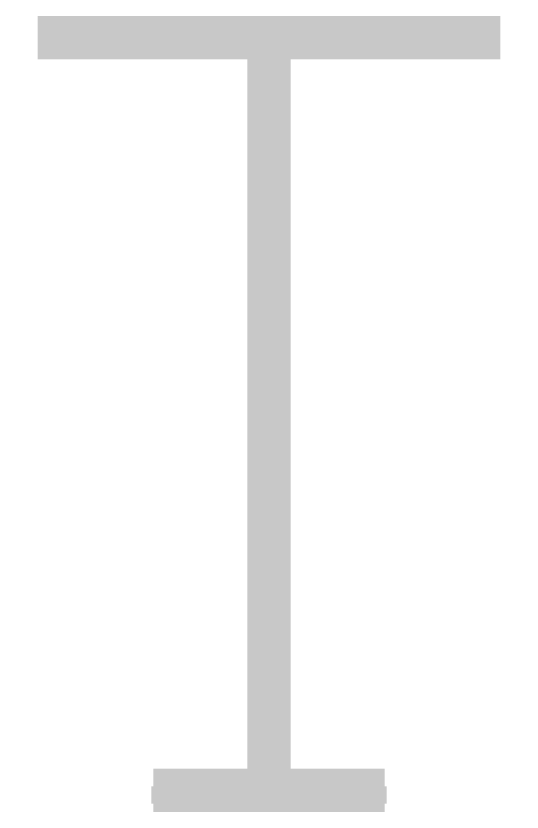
# Model space of a CAD drawing. Header units: inches. Extents: x 0 to 841, y 0 to 594.
# Drawn here: x 263.15 to 271.89, y 284.62 to 298.37 of the extents above; entities that cross this region are included whole.
import ezdxf

# ---------------------------------------------------------------- set-up
doc = ezdxf.new("R2010")
doc.units = ezdxf.units.IN
doc.layers.add('Sheet', color=255, linetype='Continuous')

msp = doc.modelspace()

# ---------------------------------------------------------------- linework, layer by layer
at = {"layer": 'Sheet'}
for points in [[(271.515, 297.999, 0.749, 0.749, 0), (263.52, 297.999, 0.749, 0.749, 0)], [(267.517, 297.999, 0.749, 0.749, 0), (267.517, 292.497, 0.749, 0.749, 0)], [(267.517, 297.494, 0.3, 0.3, 0), (267.517, 292.497, 0.3, 0.3, 0)], [(267.517, 289.993, 0.749, 0.749, 0), (267.517, 292.497, 0.749, 0.749, 0)], [(267.517, 289.993, 0.749, 0.749, 0), (267.517, 284.996, 0.749, 0.749, 0)], [(267.517, 289.993, 0.3, 0.3, 0), (267.517, 284.917, 0.3, 0.3, 0)], [(265.519, 284.996, 0.749, 0.749, 0), (269.516, 284.996, 0.749, 0.749, 0)], [(265.485, 284.917, 0.3, 0.3, 0), (269.55, 284.917, 0.3, 0.3, 0)]]:
    msp.add_lwpolyline(points, format="xyseb", dxfattribs=at)

doc.saveas('drawing.dxf')
